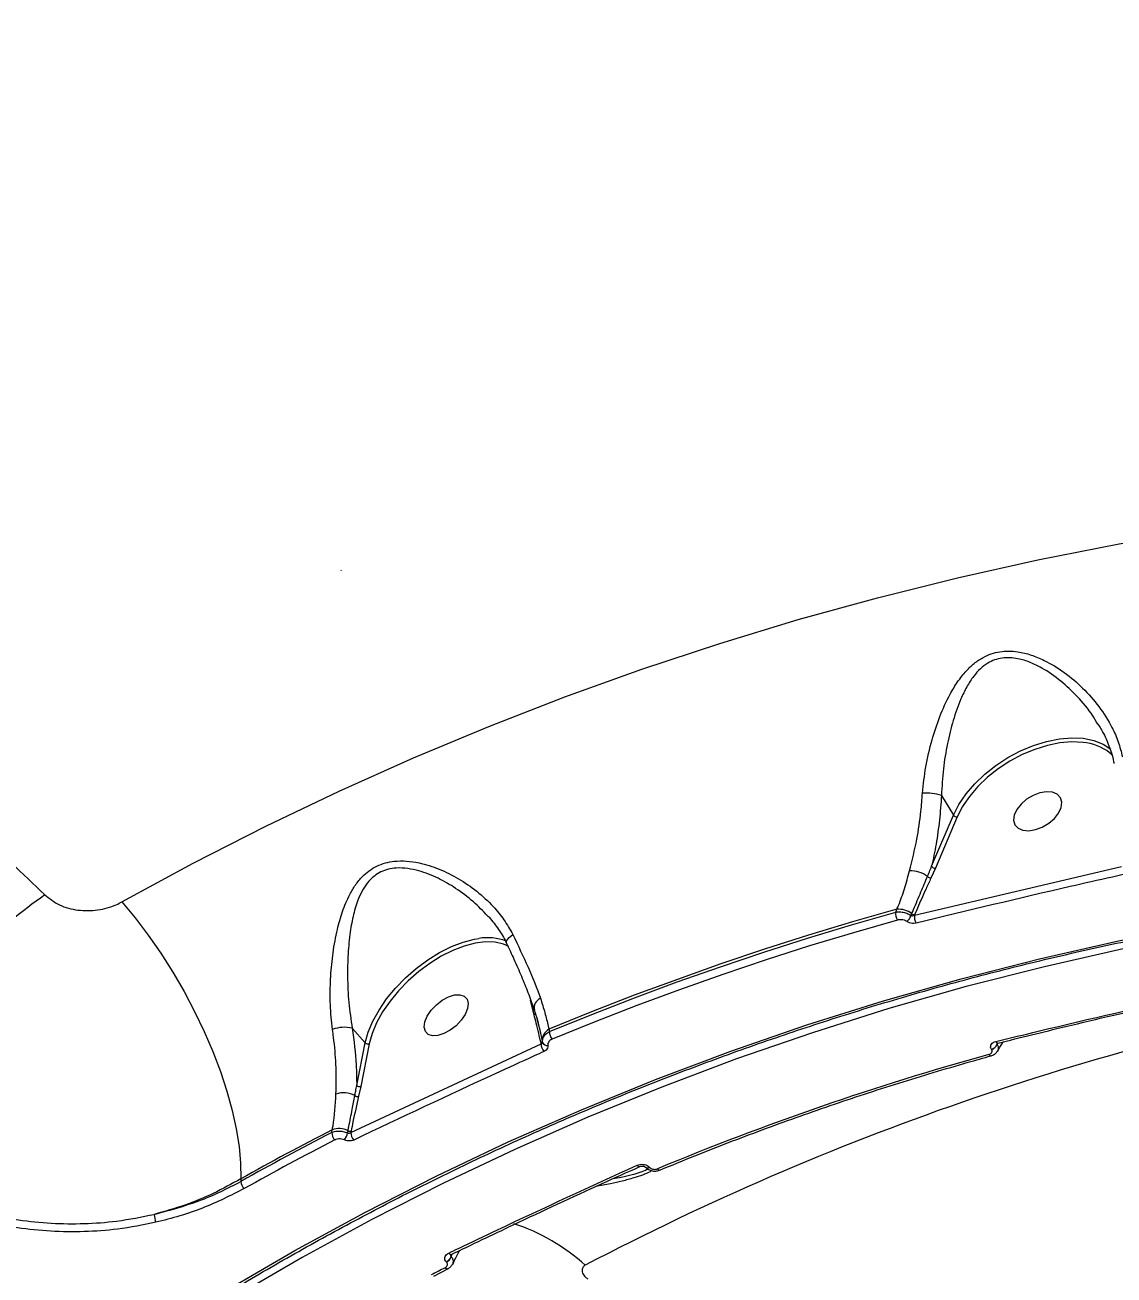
# Model space of a CAD drawing. Header units: millimetres. Extents: x -7151 to 6134, y -5040 to 5562.
# Drawn here: x -2512.3 to -2327.2, y -167.8 to 44.5 of the extents above; entities that cross this region are included whole.
import ezdxf

# ---------------------------------------------------------------- set-up
doc = ezdxf.new("R2010")
doc.units = ezdxf.units.MM
for name, color, linetype in [('DIKOM_ОБЪЕКТ', 7, 'Continuous'), ('DIKOM_РАЗМЕР_ЗОНА', 7, 'Continuous'), ('DIKOM_РАЗМЕР_ОБЪЕКТА', 7, 'Continuous')]:
    doc.layers.add(name, color=color, linetype=linetype)
doc.styles.add('style1', font='arial.ttf', dxfattribs={"width": 0.8})
doc.dimstyles.new('1-50', dxfattribs={"dimtxt": 300, "dimasz": 200, "dimexe": 100, "dimexo": 0, "dimgap": 100, "dimtad": 1, "dimtxsty": 'style1', "dimcen": 200, "dimclrd": 7, "dimclre": 7, "dimclrt": 7, "dimadec": 1, "dimazin": 2, "dimtfac": 1, "dimtmove": 0, "dimatfit": 2, "dimfxl": 0, "dimlwd": 25, "dimlwe": 18, "dimarcsym": 0})

# ---------------------------------------------------------------- blocks, each defined once
blk = doc.blocks.new('*D0')
at = {"layer": 'Defpoints', "color": 0, "transparency": 16777216}
for p in [(4133.55, 168.74), (-4567.47, -1241.13), (4133.55, -4153.12)]:
    blk.add_point(p, dxfattribs=at)
at = {"layer": 'DIKOM_РАЗМЕР_ОБЪЕКТА', "color": 7, "lineweight": 18, "transparency": 16777216}
for p, q in [((4133.55, 168.74), (4133.55, -4253.12)), ((-4567.47, -1241.13), (-4567.47, -4253.12))]:
    blk.add_line(p, q, dxfattribs=at)
at = {"layer": 'DIKOM_РАЗМЕР_ОБЪЕКТА', "color": 7, "lineweight": 25, "transparency": 16777216}
blk.add_line((-4367.47, -4153.12), (3933.55, -4153.12), dxfattribs=at)
at = {"layer": 'DIKOM_РАЗМЕР_ОБЪЕКТА', "color": 7, "transparency": 16777216}
for points in [[(-4367.47, -4119.79), (-4367.47, -4186.45), (-4567.47, -4153.12)], [(3933.55, -4119.79), (3933.55, -4186.45), (4133.55, -4153.12)]]:
    blk.add_solid(points, dxfattribs=at)
at = {"layer": 'DIKOM_РАЗМЕР_ОБЪЕКТА', "color": 7, "transparency": 16777216, "insert": (150.61, -3899.95), "char_height": 300, "attachment_point": 5, "style": 'style1'}
blk.add_mtext('8700', dxfattribs=at)
blk = doc.blocks.new('*D1')
at = {"layer": 'Defpoints', "color": 0, "transparency": 16777216}
for p in [(-2392.45, 3674.75), (-6010.84, -1738.88), (-3202.89, -1738.88)]:
    blk.add_point(p, dxfattribs=at)
at = {"layer": 'DIKOM_РАЗМЕР_ОБЪЕКТА', "color": 7, "lineweight": 18, "transparency": 16777216}
for p, q in [((-2392.45, 3674.75), (-6110.84, 3674.75)), ((-3202.89, -1738.88), (-6110.84, -1738.88))]:
    blk.add_line(p, q, dxfattribs=at)
at = {"layer": 'DIKOM_РАЗМЕР_ОБЪЕКТА', "color": 7, "lineweight": 25, "transparency": 16777216}
blk.add_line((-6010.84, 3474.75), (-6010.84, -1538.88), dxfattribs=at)
at = {"layer": 'DIKOM_РАЗМЕР_ОБЪЕКТА', "color": 7, "transparency": 16777216}
for points in [[(-6044.18, 3474.75), (-5977.51, 3474.75), (-6010.84, 3674.75)], [(-6044.18, -1538.88), (-5977.51, -1538.88), (-6010.84, -1738.88)]]:
    blk.add_solid(points, dxfattribs=at)
at = {"layer": 'DIKOM_РАЗМЕР_ОБЪЕКТА', "color": 7, "transparency": 16777216, "insert": (-6264.01, 967.94), "char_height": 300, "attachment_point": 5, "rotation": 90, "style": 'style1'}
blk.add_mtext('5400', dxfattribs=at)
blk = doc.blocks.new('*D3')
at = {"layer": 'Defpoints', "color": 0, "transparency": 16777216}
for p in [(6133.55, 253.24), (-5802.46, -2467.19), (6133.55, -4939.78)]:
    blk.add_point(p, dxfattribs=at)
at = {"layer": 'DIKOM_РАЗМЕР_ЗОНА', "color": 7, "lineweight": 18, "transparency": 16777216}
for p, q in [((6133.55, 253.24), (6133.55, -5039.78)), ((-5802.46, -2467.19), (-5802.46, -5039.78))]:
    blk.add_line(p, q, dxfattribs=at)
at = {"layer": 'DIKOM_РАЗМЕР_ЗОНА', "color": 7, "lineweight": 25, "transparency": 16777216}
blk.add_line((-5602.46, -4939.78), (5933.55, -4939.78), dxfattribs=at)
at = {"layer": 'DIKOM_РАЗМЕР_ЗОНА', "color": 7, "transparency": 16777216}
for points in [[(-5602.46, -4906.44), (-5602.46, -4973.11), (-5802.46, -4939.78)], [(5933.55, -4906.44), (5933.55, -4973.11), (6133.55, -4939.78)]]:
    blk.add_solid(points, dxfattribs=at)
at = {"layer": 'DIKOM_РАЗМЕР_ЗОНА', "color": 7, "transparency": 16777216, "insert": (186.61, -4686.61), "char_height": 300, "attachment_point": 5, "style": 'style1'}
blk.add_mtext('11950', dxfattribs=at)

msp = doc.modelspace()

# ---------------------------------------------------------------- linework, layer by layer
at = {"layer": 'DIKOM_ОБЪЕКТ', "color": 7, "linetype": 'Continuous', "lineweight": 15}
for p, q in [((-2458.556, -48.062), (-2458.598, -48.162)), ((-2356.551, -86.306), (-2354.503, -89.648)), ((-2358.222, -98.355), (-2354.503, -89.648)), ((-2353.868, -89.957), (-2357.588, -98.664)), ((-2361.15, -106.654), (-2325.957, -98.413)), ((-2357.588, -98.664), (-2358.342, -100.343)), ((-2364.333, -106.146), (-2364.123, -105.646)), ((-2361.11, -106.561), (-2361.15, -106.654)), ((-2426.09, -122.285), (-2426.354, -121.067)), ((-2425.766, -123.593), (-2426.09, -122.285)), ((-2425.282, -124.253), (-2424.938, -125.616)), ((-2456.664, -125.858), (-2454.451, -128.34)), ((-2424.811, -126.13), (-2424.376, -128.052)), ((-2423.24, -126.031), (-2423.153, -126.429)), ((-2456.917, -143.571), (-2424.572, -128.524)), ((-2455.905, -135.581), (-2454.451, -128.34)), ((-2453.763, -128.503), (-2455.217, -135.743)), ((-2453.585, -127.745), (-2453.763, -128.503)), ((-2424.572, -128.524), (-2424.589, -128.45)), ((-2424.376, -128.052), (-2424.325, -128.286)), ((-2348.045, -129.456), (-2348.057, -129.438)), ((-2347, -128.37), (-2347.094, -128.619)), ((-2347.094, -128.619), (-2347.082, -128.637)), ((-2347.082, -128.637), (-2347.01, -128.526)), ((-2455.217, -135.743), (-2455.586, -137.416)), ((-2460.154, -143.582), (-2460.06, -143.103)), ((-2456.864, -143.308), (-2456.917, -143.571)), ((-2407.808, -149.341), (-2407.825, -149.347)), ((-2406.169, -149.476), (-2406.154, -149.493)), ((-2475.605, -151.445), (-2475.591, -151.867)), ((-2440.678, -165.576), (-2440.693, -165.56)), ((-2439.793, -164.266), (-2439.876, -164.597)), ((-2439.876, -164.597), (-2439.86, -164.614)), ((-2439.86, -164.614), (-2439.634, -164.19)), ((-2439.834, -164.259), (-2439.848, -164.266)), ((-2442.788, -167.969), (-2440.437, -166.743))]:
    msp.add_line(p, q, dxfattribs=at)
at = {"layer": 'DIKOM_ОБЪЕКТ', "color": 7, "linetype": 'Continuous', "lineweight": 15, "flags": 128}
for points in [[(-2495.799, -104.399), (-2483.673, -97.815), (-2471.371, -91.538), (-2458.899, -85.571), (-2446.264, -79.917), (-2433.474, -74.579), (-2420.534, -69.561), (-2407.452, -64.864), (-2394.236, -60.492), (-2380.891, -56.447), (-2367.427, -52.732), (-2353.851, -49.347), (-2340.169, -46.296), (-2326.389, -43.58), (-2312.519, -41.2)], [(-2354.503, -89.648), (-2353.585, -87.851), (-2352.379, -86.072), (-2350.911, -84.35), (-2349.212, -82.722), (-2347.322, -81.224), (-2345.279, -79.889), (-2343.13, -78.746), (-2340.921, -77.821), (-2338.702, -77.132), (-2336.519, -76.697), (-2334.422, -76.523), (-2332.456, -76.616), (-2330.664, -76.972), (-2329.086, -77.584), (-2327.756, -78.438)], [(-2331.886, -77.407), (-2332.489, -77.319), (-2334.396, -77.23), (-2336.43, -77.398), (-2338.546, -77.82), (-2340.699, -78.488), (-2342.84, -79.385), (-2344.924, -80.493), (-2346.904, -81.788), (-2348.738, -83.24), (-2350.385, -84.819), (-2351.809, -86.489), (-2352.744, -87.832)], [(-2340.59, -92.128), (-2339.426, -91.692), (-2338.324, -91.039), (-2337.375, -90.22), (-2336.655, -89.303), (-2336.222, -88.361), (-2336.112, -87.472), (-2336.333, -86.707), (-2336.867, -86.127), (-2337.672, -85.781), (-2338.681, -85.696), (-2339.814, -85.879), (-2340.978, -86.315), (-2342.079, -86.968), (-2343.028, -87.787), (-2343.748, -88.704), (-2344.181, -89.646), (-2344.291, -90.535), (-2344.07, -91.301), (-2343.536, -91.88), (-2342.731, -92.226), (-2341.722, -92.311), (-2340.59, -92.128)], [(-2352.744, -87.832), (-2352.978, -88.215), (-2353.868, -89.957)], [(-2511.94, -192.743), (-2500.88, -184.993), (-2489.599, -177.553), (-2478.107, -170.429), (-2466.409, -163.625), (-2454.514, -157.145), (-2442.43, -150.994), (-2430.164, -145.176), (-2417.725, -139.694), (-2405.12, -134.552), (-2392.359, -129.753), (-2379.449, -125.302), (-2366.398, -121.199), (-2353.216, -117.449), (-2339.911, -114.054), (-2326.492, -111.016), (-2312.967, -108.336), (-2299.345, -106.017), (-2285.636, -104.06), (-2271.848, -102.467), (-2257.99, -101.238), (-2244.072, -100.375)], [(-2243.519, -101.771), (-2257.396, -102.632), (-2271.212, -103.857), (-2284.958, -105.445), (-2298.626, -107.396), (-2312.207, -109.708), (-2325.691, -112.38), (-2339.07, -115.409), (-2352.335, -118.794), (-2365.478, -122.533), (-2378.489, -126.623), (-2391.36, -131.061), (-2404.083, -135.845), (-2416.65, -140.971), (-2429.052, -146.437), (-2441.281, -152.238), (-2453.329, -158.37), (-2465.188, -164.831), (-2476.85, -171.614), (-2488.308, -178.717), (-2499.555, -186.134), (-2510.582, -193.861)], [(-2495.799, -104.399), (-2493.534, -107.129), (-2491.326, -110.043), (-2489.197, -113.115), (-2487.165, -116.316), (-2485.25, -119.618), (-2483.468, -122.99), (-2481.835, -126.402), (-2480.367, -129.823), (-2479.076, -133.22), (-2477.976, -136.564), (-2477.075, -139.824), (-2476.382, -142.97), (-2475.904, -145.974), (-2475.644, -148.807), (-2475.605, -151.445)], [(-2364.123, -105.646), (-2371.669, -107.803), (-2379.173, -110.073), (-2386.634, -112.456), (-2394.051, -114.949), (-2401.421, -117.554), (-2408.743, -120.27), (-2416.017, -123.096), (-2423.24, -126.031)], [(-2423.153, -126.429), (-2415.966, -123.51), (-2408.728, -120.7), (-2401.442, -117.998), (-2394.108, -115.407), (-2386.729, -112.925), (-2379.306, -110.554), (-2371.84, -108.294), (-2364.333, -106.146)], [(-2364.017, -107.488), (-2371.508, -109.632), (-2378.957, -111.887), (-2386.364, -114.252), (-2393.727, -116.728), (-2401.044, -119.314), (-2408.314, -122.009), (-2415.535, -124.813), (-2422.707, -127.726)], [(-2430.428, -111.485), (-2430.454, -111.405), (-2430.457, -111.2), (-2430.382, -110.968), (-2430.232, -110.717), (-2430.012, -110.457), (-2429.729, -110.194), (-2429.393, -109.939)], [(-2454.451, -128.34), (-2453.952, -126.539), (-2453.17, -124.667), (-2452.12, -122.766), (-2450.827, -120.878), (-2449.318, -119.044), (-2447.626, -117.304), (-2445.789, -115.696), (-2443.846, -114.256), (-2441.841, -113.014), (-2439.816, -111.999), (-2437.818, -111.233), (-2435.888, -110.731), (-2435.182, -110.613)], [(-2432.369, -111.265), (-2432.383, -111.263), (-2434, -111.209), (-2435.762, -111.427), (-2437.634, -111.913), (-2439.572, -112.657), (-2441.535, -113.641), (-2443.48, -114.845), (-2445.364, -116.241), (-2447.145, -117.8), (-2448.785, -119.487), (-2450.249, -121.266), (-2451.503, -123.097), (-2452.521, -124.94), (-2453.279, -126.755), (-2453.585, -127.745)], [(-2430.035, -111.994), (-2430.949, -111.588), (-2432.369, -111.265)], [(-2441.087, -126.782), (-2442.116, -127.103), (-2443.031, -127.144), (-2443.757, -126.903), (-2444.235, -126.399), (-2444.427, -125.673), (-2444.317, -124.784), (-2443.913, -123.803), (-2443.249, -122.81), (-2442.379, -121.887), (-2441.372, -121.106), (-2440.311, -120.533), (-2439.281, -120.212), (-2438.366, -120.171), (-2437.64, -120.412), (-2437.162, -120.916), (-2436.971, -121.642), (-2437.081, -122.531), (-2437.484, -123.512), (-2438.149, -124.505), (-2439.019, -125.428), (-2440.025, -126.209), (-2441.087, -126.782)], [(-2404.398, -149.954), (-2404.405, -149.956), (-2404.416, -149.959)], [(-2440.439, -166.743), (-2440.463, -166.753), (-2440.535, -166.762), (-2440.618, -166.745), (-2440.709, -166.703), (-2440.805, -166.637), (-2440.904, -166.548)]]:
    msp.add_lwpolyline(points, dxfattribs=at)
at = {"layer": 'DIKOM_ОБЪЕКТ', "color": 7, "linetype": 'Continuous', "lineweight": 15}
for centre, radius, start, end in [((-2332.994, -85.457), 8.125, 47.51089, 82.162), ((-2359.208, -95.154), 9.238, 73.28398, 93.51099), ((-2353.903, -89.222), 0.736, 215.42098, 272.70842), ((-2361.752, -103.869), 4.726, 53.34198, 92.72582), ((-2357.624, -97.93), 0.734, 215.33941, 272.75611), ((-2358.345, -99.565), 0.778, 221.25512, 270.24258), ((-2451.129, -184.575), 99.79, 125.38645, 133.61835), ((-2362.143, -106.34), 2.198, 174.93568, 211.49261), ((-2363.895, -109.462), 3.823, 53.09929, 93.42825), ((-2364.177, -105.818), 2.605, 312.42613, 340.21418), ((-2361.136, -105.795), 0.767, 232.78452, 271.95237), ((-2358.855, -106.878), 2.306, 174.42652, 209.32994), ((-2433.639, -119.177), 8.702, 68.9553, 100.21376), ((-2423.926, -122.442), 1.835, 114.70745, 191.30459), ((-2199.608, -581.333), 468.721, 100.55452, 117.64349), ((-2426.008, -123.199), 0.462, 301.51827, 342.98812), ((-2457.999, -131.467), 5.766, 76.60852, 110.51577), ((-2422.298, -127.89), 2.084, 116.88805, 184.45659), ((-2421.072, -126.438), 2.081, 179.74064, 218.23623), ((-2453.977, -127.872), 0.666, 224.69092, 288.76078), ((-2424.788, -128.087), 0.414, 298.74231, 4.91337), ((-2422.576, -128.513), 1.996, 180.30121, 220.52202), ((-2423.56, -127.955), 0.833, 203.41936, 279.57109), ((-2348.391, -128.068), 1.41, 283.72675, 336.98792), ((-2348.38, -128.086), 1.41, 283.72922, 336.98854), ((-2346.953, -127.976), 0.395, 201.39876, 264.1366), ((-2219.63, -595.383), 482.592, 105.4857, 112.56524), ((-2348.108, -130.136), 0.412, 205.21594, 268.23097), ((-2455.431, -135.112), 0.667, 224.72206, 288.72964), ((-2458.097, -140.837), 4.013, 62.08379, 109.41993), ((-2455.784, -136.752), 0.693, 231.17441, 286.64665), ((-2232.55, -585.752), 497.694, 117.20198, 119.23307), ((-2232.927, -585.518), 496.929, 117.21047, 119.23064), ((-2458.145, -143.479), 2.011, 182.94147, 222.63266), ((-2458.916, -146.301), 3.396, 63.22701, 109.67758), ((-2460.427, -143.019), 3.031, 323.21786, 348.19051), ((-2457.078, -142.66), 0.683, 243.13754, 288.24838), ((-2454.831, -143.483), 2.088, 182.42184, 220.76097), ((-2233.153, -585.319), 495.288, 117.20995, 119.23225), ((-2407.869, -148.877), 0.473, 213.16199, 275.35389), ((-2406.493, -148.96), 0.61, 232.29733, 302.12876), ((-2406.479, -148.973), 0.613, 232.92131, 302.05575), ((-2404.411, -149.475), 0.484, 212.82771, 269.34585), ((-2473.611, -151.716), 1.986, 184.37676, 224.49964), ((-2486.622, -157.433), 3.674, 180.65314, 202.3248), ((-2439.379, -190.532), 33.067, 47.59403, 72.05585), ((-2441.358, -164.166), 1.544, 295.49408, 343.77973), ((-2441.343, -164.183), 1.544, 295.4948, 343.78164), ((-2439.885, -163.797), 0.47, 212.60451, 274.52411), ((-2229.713, -574.264), 459.167, 117.3835, 117.71469)]:
    msp.add_arc(centre, radius, start, end, dxfattribs=at)
for points, knots in [([(-2305.863, -33.201), (-2307.273, -28.108), (-2310.094, -17.914), (-2314.034, -1.964), (-2317.745, 14.418), (-2321.247, 31.468), (-2324.519, 49.163), (-2327.541, 67.482), (-2330.263, 86.133), (-2332.755, 105.694), (-2334.967, 126.174), (-2336.855, 147.549), (-2338.349, 169.11), (-2339.438, 190.755), (-2340.119, 212.381), (-2340.381, 233.898), (-2340.221, 255.267), (-2339.644, 276.456), (-2338.656, 297.424), (-2337.263, 318.072), (-2335.468, 338.304), (-2333.276, 358.037), (-2330.681, 377.228), (-2327.699, 395.857), (-2324.337, 413.886), (-2320.614, 431.232), (-2316.544, 447.813), (-2312.054, 463.862), (-2307.13, 479.278), (-2301.772, 493.979), (-2296.081, 507.655), (-2290.065, 520.213), (-2283.772, 531.727), (-2279.354, 538.393), (-2277.146, 541.725)], [0, 0, 0, 0, 0.0277666, 0.0555663, 0.0833659, 0.1111325, 0.1400375, 0.1689801, 0.1979228, 0.2268278, 0.2586375, 0.2905482, 0.3225102, 0.3544718, 0.386382, 0.4181914, 0.4498954, 0.4817, 0.5135556, 0.545411, 0.5772152, 0.6089191, 0.6405475, 0.6722758, 0.7040552, 0.7358343, 0.7675625, 0.7991908, 0.8325939, 0.8660263, 0.8994294, 0.932943, 0.9664865, 1, 1, 1, 1]), ([(-2787.829, 391.085), (-2788.009, 390.822), (-2790.115, 387.74), (-2793.426, 380.83), (-2797.651, 370.281), (-2800.928, 358.565), (-2803.297, 346.074), (-2804.742, 332.833), (-2805.304, 318.929), (-2804.992, 304.133), (-2803.767, 288.459), (-2801.612, 271.941), (-2798.574, 254.942), (-2794.686, 237.534), (-2789.995, 219.791), (-2784.425, 201.427), (-2777.959, 182.477), (-2770.597, 162.997), (-2762.595, 143.644), (-2754.032, 124.499), (-2744.993, 105.632), (-2735.228, 86.505), (-2724.741, 67.169), (-2713.548, 47.685), (-2701.736, 28.213), (-2689.328, 8.815), (-2676.362, -10.449), (-2662.788, -29.637), (-2648.629, -48.68), (-2633.919, -67.506), (-2618.984, -85.7), (-2603.88, -103.215), (-2588.665, -120.02), (-2573.092, -136.386), (-2557.2, -152.243), (-2541.039, -167.501), (-2525.93, -181.028), (-2516.23, -189.151), (-2511.94, -192.743)], [0, 0, 0, 0, 0.002655, 0.0310514, 0.0602728, 0.0895179, 0.1187394, 0.1471359, 0.1755543, 0.2039507, 0.2331722, 0.2624172, 0.2916386, 0.3200352, 0.3484537, 0.3768502, 0.4060715, 0.4353166, 0.4645379, 0.4919121, 0.5193058, 0.5466799, 0.5747902, 0.6029216, 0.6310317, 0.6594285, 0.6878468, 0.7162436, 0.7454648, 0.7747101, 0.8039317, 0.8323281, 0.8607465, 0.8891433, 0.9183646, 0.94761, 0.9768315, 1, 1, 1, 1]), ([(-2724.175, 387.578), (-2725.644, 384.689), (-2728.583, 378.908), (-2732.021, 369.158), (-2734.763, 358.555), (-2736.697, 347.016), (-2737.814, 334.582), (-2738.087, 321.521), (-2737.534, 307.894), (-2736.193, 293.772), (-2734.04, 278.925), (-2731.049, 263.374), (-2727.21, 247.159), (-2722.605, 230.63), (-2717.268, 213.855), (-2711.246, 196.899), (-2704.445, 179.491), (-2696.852, 161.674), (-2688.477, 143.501), (-2679.496, 125.362), (-2669.955, 107.319), (-2659.908, 89.428), (-2649.196, 71.409), (-2637.829, 53.323), (-2625.83, 35.23), (-2613.451, 17.514), (-2600.743, 0.225), (-2587.76, -16.592), (-2574.301, -33.197), (-2560.395, -49.521), (-2546.079, -65.502), (-2532.672, -79.709), (-2520.273, -92.286), (-2512.704, -99.573), (-2508.916, -103.219)], [0, 0, 0, 0, 0.0311787, 0.0623809, 0.0935595, 0.1256443, 0.1577553, 0.1898401, 0.2210201, 0.2522245, 0.2834047, 0.3154899, 0.3476011, 0.379686, 0.410889, 0.442116, 0.4733188, 0.5054257, 0.5375585, 0.5696653, 0.6009197, 0.632198, 0.6634522, 0.69561, 0.7277938, 0.7599521, 0.791284, 0.8226403, 0.8539729, 0.8862088, 0.9184712, 0.9507071, 0.9753303, 1, 1, 1, 1]), ([(-2359.774, -85.933), (-2359.62, -84.445), (-2359.305, -81.411), (-2358.255, -77.012), (-2356.882, -72.86), (-2355.395, -69.578), (-2353.844, -67.003), (-2352.473, -65.243), (-2351.004, -63.844), (-2349.183, -62.601), (-2346.682, -61.737), (-2343.843, -61.782), (-2341.307, -62.413), (-2338.612, -63.531), (-2335.606, -65.375), (-2332.472, -68.037), (-2329.706, -71.181), (-2327.742, -74.305), (-2326.444, -77.213), (-2326.015, -78.922), (-2325.799, -79.784)], [0, 0, 0, 0, 0.0741122, 0.15103548, 0.22059865, 0.29172789, 0.33433434, 0.37754828, 0.41005998, 0.44326212, 0.49625113, 0.54908206, 0.58853774, 0.62897797, 0.6961137, 0.76500588, 0.83543395, 0.90762983, 0.95343721, 1, 1, 1, 1]), ([(-2330.001, -74.214), (-2330.276, -73.731), (-2331.233, -72.05), (-2333.354, -69.573), (-2336.242, -66.816), (-2338.978, -64.9), (-2341.464, -63.676), (-2343.73, -62.957), (-2346.291, -62.811), (-2348.467, -63.612), (-2349.989, -64.795), (-2351.195, -66.146), (-2352.297, -67.866), (-2353.5, -70.364), (-2354.622, -73.573), (-2355.598, -77.568), (-2356.315, -81.861), (-2356.472, -84.81), (-2356.551, -86.306)], [0, 0, 0, 0, 0.0344985, 0.1202261, 0.1989206, 0.279275, 0.3236737, 0.3691029, 0.4263085, 0.4832257, 0.5190066, 0.5558899, 0.6047563, 0.6544556, 0.736624, 0.820478, 0.9089332, 1, 1, 1, 1]), ([(-2329.967, -74.192), (-2329.639, -74.725), (-2328.85, -76.008), (-2327.973, -78.141), (-2327.39, -79.86), (-2327.264, -80.779), (-2327.247, -80.902)], [0, 0, 0, 0, 0.25265344, 0.60909432, 0.94775208, 1, 1, 1, 1]), ([(-2361.977, -99.149), (-2361.536, -97.375), (-2360.73, -94.128), (-2360.077, -89.623), (-2359.859, -86.961), (-2359.774, -85.933)], [0, 0, 0, 0, 0.425118, 0.7780793, 1, 1, 1, 1]), ([(-2356.551, -86.306), (-2356.654, -87.708), (-2356.86, -90.524), (-2357.425, -94.563), (-2357.96, -97.108), (-2358.222, -98.355)], [0, 0, 0, 0, 0.3357618, 0.6747644, 1, 1, 1, 1]), ([(-2460.02, -126.067), (-2460.17, -124.678), (-2460.477, -121.844), (-2460.416, -118.741), (-2460.243, -115.788), (-2459.966, -112.988), (-2459.297, -109.311), (-2458.365, -105.998), (-2457.326, -103.479), (-2456.153, -101.504), (-2454.726, -99.746), (-2452.568, -98.149), (-2449.885, -97.433), (-2447.43, -97.413), (-2444.851, -97.796), (-2441.85, -98.758), (-2438.546, -100.411), (-2435.43, -102.551), (-2432.855, -104.939), (-2430.8, -107.418), (-2429.865, -109.094), (-2429.393, -109.939)], [0, 0, 0, 0, 0.0713188, 0.1455336, 0.1511421, 0.216683, 0.2835496, 0.3372081, 0.3918222, 0.4251666, 0.459117, 0.5134596, 0.5679444, 0.6040719, 0.6411288, 0.7022454, 0.7649091, 0.8302374, 0.8968721, 0.947987, 1, 1, 1, 1]), ([(-2433.669, -106.776), (-2434.45, -105.959), (-2436.099, -104.239), (-2438.96, -102.109), (-2442.067, -100.312), (-2444.835, -99.213), (-2447.245, -98.687), (-2449.462, -98.564), (-2451.894, -99.13), (-2453.727, -100.603), (-2454.866, -102.244), (-2455.765, -104.115), (-2456.503, -106.532), (-2457.085, -109.69), (-2457.42, -113.238), (-2457.503, -117.263), (-2457.323, -121.555), (-2456.886, -124.408), (-2456.664, -125.858)], [0, 0, 0, 0, 0.06919496, 0.1458883, 0.21503034, 0.28557713, 0.32471359, 0.36483174, 0.42181853, 0.4787351, 0.51472357, 0.55163145, 0.61194132, 0.6734794, 0.74898878, 0.8258047, 0.91146191, 1, 1, 1, 1]), ([(-2364.123, -105.646), (-2364.03, -105.426), (-2363.558, -104.311), (-2362.826, -102.2), (-2362.26, -100.169), (-2361.977, -99.149)], [0, 0, 0, 0, 0.1088872, 0.5528, 1, 1, 1, 1]), ([(-2325.7, -99.773), (-2326.299, -99.906), (-2329.295, -100.575), (-2340.997, -103.218), (-2352.134, -105.902), (-2360.865, -108.007)], [0, 0, 0, 0, 0.0512326, 0.2561279, 1, 1, 1, 1]), ([(-2358.931, -100.078), (-2358.823, -99.826), (-2358.579, -99.252), (-2358.35, -98.677), (-2358.222, -98.355)], [0, 0, 0, 0, 0.4403144, 1, 1, 1, 1]), ([(-2511.374, -192.918), (-2509.623, -191.664), (-2504.539, -188.025), (-2495.98, -182.197), (-2485.645, -175.52), (-2475.132, -169.109), (-2464.451, -162.964), (-2453.608, -157.088), (-2442.606, -151.486), (-2431.455, -146.159), (-2420.158, -141.111), (-2408.723, -136.344), (-2397.155, -131.862), (-2385.461, -127.667), (-2373.647, -123.76), (-2361.719, -120.144), (-2349.685, -116.821), (-2337.551, -113.793), (-2325.322, -111.062), (-2313.006, -108.628), (-2300.611, -106.493), (-2288.141, -104.659), (-2275.604, -103.126), (-2263.008, -101.898), (-2252.403, -101.11), (-2245.993, -100.774), (-2243.813, -100.659)], [0, 0, 0, 0, 0.022817, 0.0662196, 0.1096219, 0.1530247, 0.1964262, 0.2398285, 0.2832315, 0.3266325, 0.3700346, 0.4134356, 0.4568376, 0.5002387, 0.543639, 0.5870406, 0.6304404, 0.6738405, 0.717241, 0.7606401, 0.8040397, 0.8474381, 0.8908374, 0.9342352, 0.9776331, 1, 1, 1, 1]), ([(-2361.599, -106.405), (-2361.495, -106.16), (-2360.972, -104.934), (-2360.095, -102.837), (-2359.3, -100.954), (-2358.931, -100.078)], [0, 0, 0, 0, 0.1178984, 0.5894707, 1, 1, 1, 1]), ([(-2358.342, -100.343), (-2358.621, -100.947), (-2359.577, -103.021), (-2360.474, -105.093), (-2361.11, -106.561)], [0, 0, 0, 0, 0.2911915, 1, 1, 1, 1]), ([(-2508.916, -103.219), (-2508.114, -103.837), (-2506.481, -105.093), (-2503.228, -105.937), (-2499.864, -105.908), (-2497.362, -105.213), (-2496.113, -104.563), (-2495.799, -104.399)], [0, 0, 0, 0, 0.2187113, 0.444759, 0.6794188, 0.9191968, 1, 1, 1, 1]), ([(-2364.333, -106.146), (-2364.241, -106.13), (-2363.901, -106.069), (-2363.254, -106.087), (-2362.424, -106.289), (-2361.959, -106.563), (-2361.725, -106.7)], [0, 0, 0, 0, 0.1093086, 0.4080128, 0.703046, 1, 1, 1, 1]), ([(-2433.663, -106.77), (-2433.581, -106.852), (-2432.872, -107.559), (-2431.827, -109.037), (-2430.827, -110.541), (-2430.48, -111.387), (-2430.438, -111.49)], [0, 0, 0, 0, 0.05958413, 0.51090419, 0.94030338, 1, 1, 1, 1]), ([(-2362.419, -107.741), (-2362.561, -107.663), (-2362.845, -107.506), (-2363.354, -107.41), (-2363.751, -107.423), (-2363.961, -107.474), (-2364.017, -107.488)], [0, 0, 0, 0, 0.2955429, 0.5904808, 0.8899841, 1, 1, 1, 1]), ([(-2360.865, -108.007), (-2360.906, -108.016), (-2361.102, -108.06), (-2361.483, -108.073), (-2361.993, -107.977), (-2362.277, -107.82), (-2362.419, -107.741)], [0, 0, 0, 0, 0.0808391, 0.3908261, 0.6951967, 1, 1, 1, 1]), ([(-2361.725, -106.7), (-2361.705, -106.652), (-2361.663, -106.554), (-2361.621, -106.455), (-2361.599, -106.405)], [0, 0, 0, 0, 0.4880065, 1, 1, 1, 1]), ([(-2361.725, -106.7), (-2361.674, -106.719), (-2361.568, -106.756), (-2361.38, -106.743), (-2361.24, -106.699), (-2361.165, -106.662), (-2361.15, -106.654)], [0, 0, 0, 0, 0.28629374, 0.58956143, 0.91376796, 1, 1, 1, 1]), ([(-2429.393, -109.939), (-2428.493, -111.819), (-2426.666, -115.633), (-2425.276, -119.098), (-2424.696, -120.766), (-2424.693, -120.775)], [0, 0, 0, 0, 0.49138802, 0.99707139, 1, 1, 1, 1]), ([(-2430.436, -111.489), (-2430.013, -112.38), (-2429.115, -114.273), (-2427.903, -117.059), (-2426.797, -119.824), (-2426.077, -121.739), (-2425.777, -122.673), (-2425.74, -122.789)], [0, 0, 0, 0, 0.2203956, 0.4684731, 0.7169855, 0.9649633, 1, 1, 1, 1]), ([(-2424.693, -120.775), (-2424.429, -121.599), (-2423.899, -123.254), (-2423.496, -124.973), (-2423.282, -125.858), (-2423.24, -126.031)], [0, 0, 0, 0, 0.4438998, 0.8911149, 1, 1, 1, 1]), ([(-2347.32, -128.12), (-2346.718, -127.972), (-2343.709, -127.23), (-2332.077, -124.4), (-2321.085, -121.922), (-2312.49, -119.985)], [0, 0, 0, 0, 0.05170821, 0.25855639, 1, 1, 1, 1]), ([(-2346.986, -128.394), (-2343.158, -127.449), (-2333.843, -125.149), (-2322.231, -122.449), (-2314.462, -120.761), (-2312.15, -120.259)], [0, 0, 0, 0, 0.3288021, 0.800206, 1, 1, 1, 1]), ([(-2425.737, -122.804), (-2425.547, -123.377), (-2425.17, -124.506), (-2424.933, -125.595), (-2424.816, -126.131)], [0, 0, 0, 0, 0.50673575, 1, 1, 1, 1]), ([(-2424.589, -128.45), (-2424.849, -127.291), (-2425.217, -125.656), (-2425.642, -124.058), (-2425.766, -123.593)], [0, 0, 0, 0, 0.7088264, 1, 1, 1, 1]), ([(-2459.432, -137.053), (-2459.401, -135.377), (-2459.344, -132.28), (-2459.684, -128.51), (-2459.959, -126.51), (-2460.02, -126.067)], [0, 0, 0, 0, 0.4786841, 0.8843754, 1, 1, 1, 1]), ([(-2456.664, -125.858), (-2456.392, -127.965), (-2455.961, -131.311), (-2455.92, -134.428), (-2455.905, -135.581)], [0, 0, 0, 0, 0.6298901, 1, 1, 1, 1]), ([(-2424.325, -128.286), (-2424.331, -128.227), (-2424.36, -127.949), (-2424.25, -127.444), (-2423.841, -126.84), (-2423.382, -126.565), (-2423.153, -126.429)], [0, 0, 0, 0, 0.0814152, 0.3857856, 0.6938083, 1, 1, 1, 1]), ([(-2424.572, -128.524), (-2424.524, -128.513), (-2424.429, -128.493), (-2424.343, -128.415), (-2424.318, -128.338), (-2424.324, -128.292), (-2424.325, -128.286)], [0, 0, 0, 0, 0.3347356, 0.6551162, 0.9517805, 1, 1, 1, 1]), ([(-2423.421, -128.776), (-2423.419, -128.798), (-2423.401, -128.949), (-2423.453, -129.231), (-2423.687, -129.58), (-2423.958, -129.733), (-2424.094, -129.81)], [0, 0, 0, 0, 0.0523978, 0.3650598, 0.6827409, 1, 1, 1, 1]), ([(-2422.707, -127.726), (-2422.846, -127.799), (-2423.124, -127.944), (-2423.374, -128.286), (-2423.443, -128.578), (-2423.425, -128.742), (-2423.421, -128.776)], [0, 0, 0, 0, 0.3076561, 0.6158161, 0.9190823, 1, 1, 1, 1]), ([(-2348.481, -130.311), (-2348.479, -130.311), (-2348.38, -130.284), (-2348.202, -130.204), (-2348.04, -130.052), (-2347.949, -129.87), (-2347.934, -129.671), (-2348.009, -129.525), (-2348.045, -129.456)], [0, 0, 0, 0, 0.0045837, 0.2198912, 0.4356342, 0.5683918, 0.7938929, 1, 1, 1, 1]), ([(-2348.057, -129.438), (-2348.096, -129.368), (-2348.196, -129.186), (-2348.217, -128.873), (-2348.071, -128.544), (-2347.767, -128.269), (-2347.469, -128.17), (-2347.32, -128.12)], [0, 0, 0, 0, 0.1341986, 0.3469304, 0.5632235, 0.7817293, 1, 1, 1, 1]), ([(-2347.15, -128.433), (-2347.152, -128.436), (-2347.158, -128.444), (-2347.11, -128.409), (-2347.033, -128.376), (-2346.975, -128.365), (-2346.972, -128.365)], [0, 0, 0, 0, 0.1943947, 0.5829956, 0.9781109, 1, 1, 1, 1]), ([(-2347.135, -128.429), (-2347.138, -128.471), (-2347.144, -128.541), (-2347.108, -128.598), (-2347.094, -128.619)], [0, 0, 0, 0, 0.6142102, 1, 1, 1, 1]), ([(-2347.082, -128.637), (-2347.018, -128.788), (-2346.882, -129.106), (-2346.915, -129.506), (-2347.033, -129.716), (-2347.071, -129.784)], [0, 0, 0, 0, 0.3784404, 0.7961638, 1, 1, 1, 1]), ([(-2347.022, -129.811), (-2346.752, -129.313), (-2346.433, -128.726), (-2346.081, -128.234), (-2346.027, -128.159)], [0, 0, 0, 0, 0.8469589, 1, 1, 1, 1]), ([(-2424.094, -129.81), (-2424.645, -130.06), (-2427.402, -131.31), (-2438.167, -136.224), (-2448.394, -141.057), (-2456.412, -144.846)], [0, 0, 0, 0, 0.0512311, 0.2561322, 1, 1, 1, 1]), ([(-2404.393, -149.951), (-2402.411, -149.137), (-2396.661, -146.773), (-2387.041, -143.077), (-2375.496, -138.959), (-2363.829, -135.137), (-2354.682, -132.385), (-2349.425, -130.913), (-2348.12, -130.547)], [0, 0, 0, 0, 0.108269, 0.3141964, 0.520128, 0.7260634, 0.9319945, 1, 1, 1, 1]), ([(-2348.123, -130.537), (-2347.928, -130.467), (-2347.542, -130.328), (-2347.177, -130.017), (-2347.083, -129.788), (-2347.064, -129.744)], [0, 0, 0, 0, 0.45174229, 0.89292371, 1, 1, 1, 1]), ([(-2456.219, -137.291), (-2456.17, -137.043), (-2456.057, -136.472), (-2455.96, -135.903), (-2455.905, -135.581)], [0, 0, 0, 0, 0.4353196, 1, 1, 1, 1]), ([(-2460.06, -143.103), (-2460.016, -142.88), (-2459.646, -140.989), (-2459.532, -138.898), (-2459.432, -137.053)], [0, 0, 0, 0, 0.1178483, 1, 1, 1, 1]), ([(-2457.386, -143.269), (-2457.338, -143.029), (-2457.098, -141.831), (-2456.718, -139.853), (-2456.372, -138.077), (-2456.219, -137.291)], [0, 0, 0, 0, 0.1222766, 0.6114176, 1, 1, 1, 1]), ([(-2455.586, -137.416), (-2455.915, -138.865), (-2456.362, -140.837), (-2456.759, -142.791), (-2456.864, -143.308)], [0, 0, 0, 0, 0.7353103, 1, 1, 1, 1]), ([(-2460.154, -143.582), (-2460.058, -143.542), (-2459.73, -143.402), (-2459.08, -143.29), (-2458.227, -143.34), (-2457.716, -143.539), (-2457.46, -143.639)], [0, 0, 0, 0, 0.1208814, 0.4144015, 0.7069709, 1, 1, 1, 1]), ([(-2457.46, -143.639), (-2457.454, -143.608), (-2457.429, -143.485), (-2457.405, -143.361), (-2457.386, -143.269)], [0, 0, 0, 0, 0.2498427, 1, 1, 1, 1]), ([(-2457.46, -143.639), (-2457.408, -143.656), (-2457.303, -143.688), (-2457.126, -143.671), (-2456.998, -143.622), (-2456.933, -143.581), (-2456.917, -143.571)], [0, 0, 0, 0, 0.2933403, 0.5926008, 0.9003589, 1, 1, 1, 1]), ([(-2490.021, -158.829), (-2492.184, -159.262), (-2496.172, -160.059), (-2502.191, -160.487), (-2507.888, -160.422), (-2513.554, -159.837), (-2519.109, -158.725), (-2524.487, -157.108), (-2529.637, -154.999), (-2534.472, -152.389), (-2538.984, -149.359), (-2541.633, -146.992), (-2542.956, -145.81)], [0, 0, 0, 0, 0.11667561, 0.21508041, 0.31379394, 0.41220157, 0.51006143, 0.60822524, 0.70608205, 0.80395409, 0.90213062, 1, 1, 1, 1]), ([(-2542.146, -144.779), (-2540.852, -145.935), (-2538.259, -148.25), (-2533.842, -151.213), (-2529.109, -153.765), (-2524.066, -155.825), (-2518.799, -157.402), (-2513.358, -158.486), (-2507.807, -159.053), (-2502.224, -159.111), (-2496.325, -158.686), (-2492.417, -157.901), (-2490.296, -157.475)], [0, 0, 0, 0, 0.0977718, 0.1958598, 0.2936337, 0.3914599, 0.4895904, 0.5874247, 0.685896, 0.7846805, 0.8831492, 1, 1, 1, 1]), ([(-2458, -144.834), (-2458.154, -144.775), (-2458.461, -144.658), (-2458.976, -144.641), (-2459.369, -144.722), (-2459.567, -144.814), (-2459.625, -144.841)], [0, 0, 0, 0, 0.2928646, 0.5852717, 0.8787903, 1, 1, 1, 1]), ([(-2456.412, -144.846), (-2456.458, -144.866), (-2456.646, -144.949), (-2457.023, -145.027), (-2457.538, -145.01), (-2457.846, -144.892), (-2458, -144.834)], [0, 0, 0, 0, 0.0963279, 0.3985665, 0.6993213, 1, 1, 1, 1]), ([(-2440.281, -164.05), (-2439.729, -163.786), (-2436.967, -162.461), (-2426.287, -157.376), (-2416.172, -152.751), (-2408.264, -149.135)], [0, 0, 0, 0, 0.0517181, 0.2585607, 1, 1, 1, 1]), ([(-2439.837, -164.287), (-2436.325, -162.601), (-2427.776, -158.498), (-2417.099, -153.537), (-2409.944, -150.326), (-2407.814, -149.371)], [0, 0, 0, 0, 0.3287729, 0.8001439, 1, 1, 1, 1]), ([(-2405.761, -150.054), (-2405.858, -150.112), (-2406.687, -150.602), (-2408.497, -151.208), (-2410.783, -151.85), (-2412.995, -152.342), (-2414.48, -152.612), (-2415.315, -152.763)], [0, 0, 0, 0, 0.0399312, 0.3388583, 0.53992, 0.7413914, 1, 1, 1, 1]), ([(-2412.327, -151.403), (-2411.868, -151.327), (-2410.784, -151.148), (-2408.833, -150.667), (-2407.197, -150.182), (-2406.519, -149.764), (-2406.485, -149.743)], [0, 0, 0, 0, 0.22615499, 0.53526045, 0.97686907, 1, 1, 1, 1]), ([(-2408.264, -149.135), (-2408.112, -149.081), (-2407.807, -148.973), (-2407.279, -148.961), (-2406.78, -149.067), (-2406.4, -149.256), (-2406.233, -149.415), (-2406.169, -149.476)], [0, 0, 0, 0, 0.2182339, 0.4366379, 0.653072, 0.8657639, 1, 1, 1, 1]), ([(-2407.806, -149.342), (-2407.797, -149.338), (-2407.755, -149.315), (-2407.619, -149.278), (-2407.423, -149.261), (-2407.226, -149.279), (-2407.056, -149.326), (-2406.931, -149.387), (-2406.873, -149.436), (-2406.869, -149.441), (-2406.868, -149.442)], [0, 0, 0, 0, 0.04428255, 0.2036795, 0.36518695, 0.52132869, 0.65897903, 0.80258676, 0.95516459, 1, 1, 1, 1]), ([(-2406.869, -149.44), (-2406.864, -149.445), (-2406.857, -149.453), (-2406.85, -149.461), (-2406.848, -149.462)], [0, 0, 0, 0, 0.7867686, 1, 1, 1, 1]), ([(-2406.848, -149.461), (-2406.848, -149.462), (-2406.737, -149.641), (-2406.329, -149.882), (-2405.675, -150.123), (-2404.969, -150.153), (-2404.573, -149.992), (-2404.408, -149.925)], [0, 0, 0, 0, 0.0014226, 0.2472242, 0.5141359, 0.7967892, 1, 1, 1, 1]), ([(-2406.154, -149.493), (-2406.144, -149.503), (-2406.072, -149.579), (-2405.897, -149.703), (-2405.635, -149.797), (-2405.352, -149.837), (-2405.079, -149.826), (-2404.899, -149.765), (-2404.818, -149.737)], [0, 0, 0, 0, 0.034075, 0.2523076, 0.4705575, 0.5979192, 0.819365, 1, 1, 1, 1]), ([(-2475.605, -151.445), (-2477.144, -152.297), (-2480.171, -153.974), (-2485.112, -155.996), (-2488.561, -156.98), (-2490.296, -157.475)], [0, 0, 0, 0, 0.3395462, 0.6677801, 1, 1, 1, 1]), ([(-2490.296, -157.475), (-2487.73, -156.777), (-2483.843, -155.72), (-2479.022, -153.681), (-2476.735, -152.472), (-2475.591, -151.867)], [0, 0, 0, 0, 0.4927909, 0.7464038, 1, 1, 1, 1]), ([(-2475.028, -153.107), (-2477.33, -154.273), (-2480.819, -156.038), (-2485.957, -157.798), (-2488.666, -158.485), (-2490.021, -158.829)], [0, 0, 0, 0, 0.4927661, 0.7463902, 1, 1, 1, 1]), ([(-2440.693, -165.56), (-2440.748, -165.494), (-2440.888, -165.323), (-2440.981, -165), (-2440.914, -164.63), (-2440.682, -164.287), (-2440.415, -164.129), (-2440.281, -164.05)], [0, 0, 0, 0, 0.13421719, 0.34701793, 0.56329802, 0.78178332, 1, 1, 1, 1]), ([(-2440.904, -166.548), (-2440.902, -166.547), (-2440.812, -166.5), (-2440.656, -166.386), (-2440.534, -166.197), (-2440.488, -165.991), (-2440.518, -165.78), (-2440.627, -165.642), (-2440.678, -165.576)], [0, 0, 0, 0, 0.0042918, 0.219757, 0.4354888, 0.5682249, 0.7937729, 1, 1, 1, 1]), ([(-2439.948, -164.343), (-2439.953, -164.364), (-2439.97, -164.432), (-2439.94, -164.523), (-2439.894, -164.577), (-2439.876, -164.597)], [0, 0, 0, 0, 0.21943187, 0.69897043, 1, 1, 1, 1]), ([(-2439.958, -164.343), (-2439.958, -164.343), (-2439.959, -164.344), (-2439.915, -164.3), (-2439.852, -164.271), (-2439.832, -164.262)], [0, 0, 0, 0, 0.3736814, 0.7987167, 1, 1, 1, 1]), ([(-2439.86, -164.614), (-2439.762, -164.758), (-2439.556, -165.063), (-2439.518, -165.495), (-2439.559, -165.797), (-2439.638, -165.908), (-2439.657, -165.936)], [0, 0, 0, 0, 0.3363157, 0.707569, 0.9268663, 1, 1, 1, 1]), ([(-2439.595, -165.972), (-2439.377, -165.473), (-2439, -164.612), (-2438.55, -163.886), (-2438.361, -163.581)], [0, 0, 0, 0, 0.5793375, 1, 1, 1, 1]), ([(-2440.444, -166.734), (-2440.265, -166.63), (-2439.917, -166.427), (-2439.727, -166.081), (-2439.634, -165.914)], [0, 0, 0, 0, 0.5142121, 1, 1, 1, 1]), ([(-2417.079, -166.116), (-2417.156, -166.164), (-2417.317, -166.264), (-2417.522, -166.519), (-2417.639, -166.858), (-2417.608, -167.381), (-2417.362, -167.806), (-2416.996, -168.18), (-2416.792, -168.326), (-2416.657, -168.422)], [0, 0, 0, 0, 0.0767756, 0.160558, 0.317404, 0.4661323, 0.7625153, 0.842842, 1, 1, 1, 1])]:
    msp.add_open_spline(points, degree=3, knots=knots, dxfattribs=at)

# ---------------------------------------------------------------- dimensions: what is measured, and where the dimension line sits
at = {"layer": 'DIKOM_РАЗМЕР_ЗОНА'}
dim = msp.add_linear_dim(base=(6133.546, -4939.778), p1=(-5802.455, -2467.185), p2=(6133.546, 253.243), text='11950', dimstyle='1-50', dxfattribs=at)
dim.commit()
dim.dimension.update_dxf_attribs({"geometry": '*D3', "text_midpoint": (186.606, -4939.778), "dimtype": 160})
at = {"layer": 'DIKOM_РАЗМЕР_ОБЪЕКТА'}
dim = msp.add_linear_dim(base=(-6010.843, -1738.877), p1=(-2392.449, 3674.75), p2=(-3202.885, -1738.877), angle=90, text='5400', dimstyle='1-50', dxfattribs=at)
dim.commit()
dim.dimension.update_dxf_attribs({"geometry": '*D1', "text_midpoint": (-6010.843, 967.936), "dimtype": 160})
dim = msp.add_linear_dim(base=(4133.546, -4153.121), p1=(-4567.472, -1241.128), p2=(4133.546, 168.743), text='8700', dimstyle='1-50', dxfattribs=at)
dim.commit()
dim.dimension.update_dxf_attribs({"geometry": '*D0', "text_midpoint": (150.606, -4153.121), "dimtype": 160})

doc.saveas('drawing.dxf')
